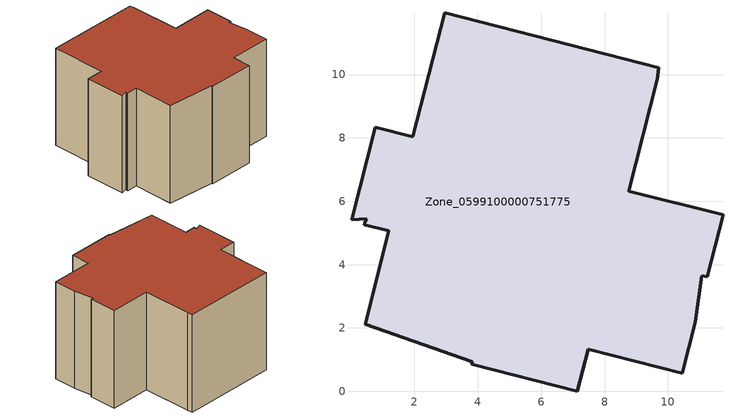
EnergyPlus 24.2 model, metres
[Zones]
Zone_0599100000751775
 floor ground (C_G): 0.44,2.11 1.19,5.07 0.42,5.26 0.43,5.32 0.49,5.46 0.01,5.41 0.76,8.34 1.95,8.03 2.96,11.95 9.72,10.21 9.66,9.85 8.77,6.32 11.74,5.58 11.24,3.61 11.07,3.65 10.87,2.17 10.46,0.57 7.49,1.33 7.14,0 3.81,0.85 3.82,0.93 z0
 wall outside (C_F): 7.49,1.33 10.46,0.57 10.87,2.17 11.07,3.65 11.24,3.61 11.74,5.58 8.77,6.32 9.66,9.85 9.72,10.21 2.96,11.95 1.95,8.03 0.76,8.34 0.01,5.41 0.49,5.46 0.43,5.32 0.42,5.26 1.19,5.07 0.44,2.11 3.82,0.93 3.81,0.85 7.14,0 7.49,1.33 z0:7.44
 roof outside (C_R): 9.72,10.21 2.96,11.95 1.95,8.03 0.76,8.34 0.01,5.41 0.49,5.46 0.43,5.32 0.42,5.26 1.19,5.07 0.44,2.11 3.82,0.93 3.81,0.85 7.14,0 7.49,1.33 10.46,0.57 10.87,2.17 11.07,3.65 11.24,3.61 11.74,5.58 8.77,6.32 9.66,9.85 z7.44
[BUILDING]
Pand.0599100000751775: North Axis=0; Terrain=City; Loads Convergence Tolerance Value=0.04; Temperature Convergence Tolerance Value=0.4; Solar Distribution=FullExterior; Maximum Number of Warmup Days=25; Minimum Number of Warmup Days=1
[Site:Location]
Rotterdam.The.Hague.AP_ZH_NLD Design_Conditions: Latitude=51.96; Longitude=4.45; Time Zone=1; Elevation=-4.5
[SITE:GROUNDTEMPERATURE:BUILDINGSURFACE]
18, 18, 18, 18, 18, 18, 18, 18, 18, 18, 18, 18
[MATERIAL] Thermal Absorptance=0.9; Solar Absorptance=0.7; Visible Absorptance=0.7
Name | Roughness | Thickness | Conductivity | Density | Specific Heat
G.D.2006-2014 | MediumSmooth | 0.15 | 0.06 | 540 | 1210
F.D.2006-2014 | Rough | 0.3 | 0.12 | 1920 | 840
R.D.2006-2014 | MediumRough | 0.2 | 0.08 | 1500 | 1000
[CONSTRUCTION]
C_G: G.D.2006-2014
C_F: F.D.2006-2014
C_R: R.D.2006-2014
[ZONE]
Zone_0599100000751775: Type=1; Multiplier=1; Ceiling Height=Autocalculate; Volume=Autocalculate; Floor Area=autocalculate; Part of Total Floor Area=Yes
[ZONEINFILTRATION:DESIGNFLOWRATE]
Infil_Zone_0599100000751775: Zone or ZoneList or Space or SpaceList=Zone_0599100000751775; Schedule=AlwaysOn; Design Flow Rate Calculation Method=Flow/Area; Flow Rate per Floor Area=0.0021; Constant Term Coefficient=1; Temperature Term Coefficient=0; Velocity Term Coefficient=0; Velocity Squared Term Coefficient=0
[HVACTEMPLATE:ZONE:IDEALLOADSAIRSYSTEM]
Zone_0599100000751775: Maximum Heating Supply Air Temperature=50; Minimum Cooling Supply Air Temperature=13; Maximum Heating Supply Air Humidity Ratio=0.0156; Minimum Cooling Supply Air Humidity Ratio=0.0077; Heating Limit=NoLimit; Cooling Limit=NoLimit; Dehumidification Control Type=ConstantSensibleHeatRatio; Cooling Sensible Heat Ratio=0.7; Dehumidification Setpoint=60; Humidification Control Type=None; Humidification Setpoint=30; Outdoor Air Method=None; Outdoor Air Flow Rate per Person=0.00944; Outdoor Air Flow Rate per Zone Floor Area=0; Outdoor Air Flow Rate per Zone=0; Demand Controlled Ventilation Type=None; Outdoor Air Economizer Type=NoEconomizer; Heat Recovery Type=None; Sensible Heat Recovery Effectiveness=0.7; Latent Heat Recovery Effectiveness=0.65
[ZONECONTROL:THERMOSTAT]
ThermostatControl_Zone_0599100000751775: Zone or ZoneList=Zone_0599100000751775; Control Type Schedule=DualSetpointControlType; Control 1=Thermostat_Zone_0599100000751775; Temperature Difference Between Cutout And Setpoint=0
[THERMOSTATSETPOINT:DUALSETPOINT]
Thermostat_Zone_0599100000751775: Heating Setpoint Temperature Schedule=HeatingSetpoint_Zone_0599100000751775; Cooling Setpoint Temperature Schedule=CoolingSetpoint_Zone_0599100000751775
[SCHEDULE:COMPACT]
HeatingSetpoint_Zone_0599100000751775: Through: 12/31, For: AllDays, Until: 24:00, 21
CoolingSetpoint_Zone_0599100000751775: Through: 12/31, For: AllDays, Until: 24:00, 24
DualSetpointControlType: Through: 12/31, For: AllDays, Until: 24:00, 4
AlwaysOn: Through: 12/31, For: AllDays, Until: 24:00, 1
